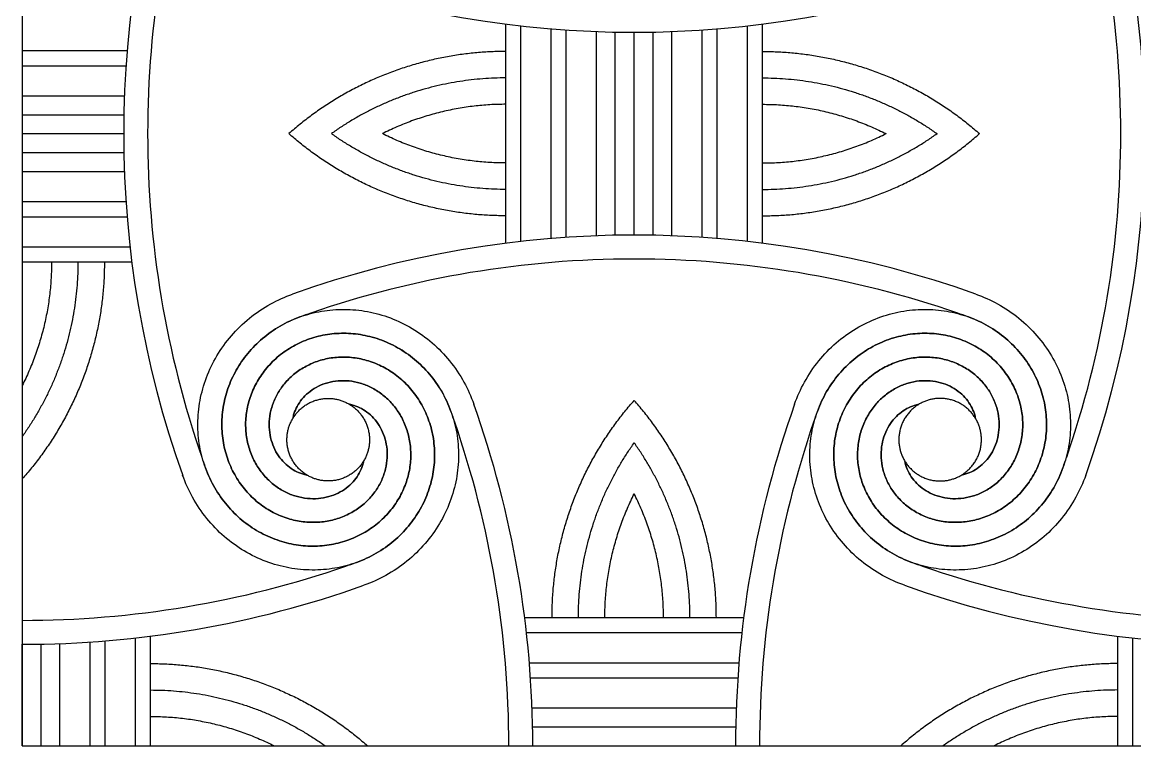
# Model space of a CAD drawing. Header units: millimetres. Extents: x -101 to 102, y -117 to 99.
# Drawn here: x -100.87 to -79.04, y -100.33 to -86.14 of the extents above; entities that cross this region are included whole.
import ezdxf

# ---------------------------------------------------------------- set-up
doc = ezdxf.new("R2010")
doc.units = ezdxf.units.MM
doc.header["$MEASUREMENT"] = 0
doc.layers.add('Layer 03', color=5, linetype='Continuous')

msp = doc.modelspace()

# ---------------------------------------------------------------- linework, layer by layer
at = {"layer": 'Layer 03'}
for p, q in [((-100.875, -52.292), (-100.875, -100.333)), ((-91.383, -90.472), (-91.383, -86.173)), ((-91.087, -90.437), (-91.087, -86.209)), ((-86.642, -90.437), (-86.642, -86.209)), ((-86.346, -90.472), (-86.346, -86.173)), ((-90.494, -90.379), (-90.494, -86.266)), ((-90.198, -90.357), (-90.198, -86.288)), ((-89.605, -90.327), (-89.605, -86.319)), ((-89.235, -90.316), (-89.235, -86.329)), ((-88.494, -90.316), (-88.494, -86.329)), ((-88.124, -90.327), (-88.124, -86.319)), ((-87.531, -90.357), (-87.531, -86.288)), ((-87.235, -90.379), (-87.235, -86.266)), ((-100.875, -86.693), (-98.818, -86.693)), ((-100.875, -86.989), (-98.84, -86.989)), ((-100.875, -87.582), (-98.871, -87.582)), ((-100.875, -87.952), (-98.881, -87.952)), ((-100.875, -88.693), (-98.881, -88.693)), ((-100.875, -89.064), (-98.871, -89.064)), ((-100.875, -89.656), (-98.84, -89.656)), ((-100.875, -89.952), (-98.818, -89.952)), ((-100.875, -90.545), (-98.761, -90.545)), ((-100.875, -90.841), (-98.725, -90.841)), ((-91.014, -97.815), (-86.715, -97.815)), ((-98.652, -100.333), (-98.652, -98.219)), ((-98.356, -100.333), (-98.356, -98.184)), ((-90.978, -98.111), (-86.751, -98.111)), ((-79.373, -100.333), (-79.373, -98.184)), ((-79.076, -100.333), (-79.076, -98.219)), ((-100.504, -100.333), (-100.504, -98.34)), ((-100.134, -100.333), (-100.134, -98.329)), ((-99.541, -100.333), (-99.541, -98.299)), ((-99.245, -100.333), (-99.245, -98.277)), ((-90.921, -98.703), (-86.808, -98.703)), ((-90.899, -99), (-86.83, -99)), ((-90.868, -99.592), (-86.861, -99.592)), ((-90.858, -99.963), (-86.871, -99.963)), ((-100.875, -100.333), (-52.834, -100.333))]:
    msp.add_line(p, q, dxfattribs=at)
for points in [[(-88.864, -90.313), (-88.864, -86.333)], [(-100.875, -88.323), (-98.885, -88.323)], [(-100.875, -100.333), (-100.875, -98.343)], [(-90.854, -100.333), (-86.874, -100.333)]]:
    msp.add_lwpolyline(points, dxfattribs=at)
for centre, radius, start, end in [((-78.901, -88.323), 19.983, 160.3973, 199.6027), ((-98.827, -88.323), 19.983, 340.3973, 19.6027), ((-78.901, -88.323), 19.513, 161.0126, 180), ((-98.827, -88.323), 19.513, 360, 18.9874), ((-88.864, -66.35), 19.983, 250.3973, 289.6027), ((-78.901, -88.323), 19.513, 180, 198.9874), ((-98.827, -88.323), 19.513, 341.0126, 0), ((-88.864, -110.296), 19.983, 70.3973, 109.6027), ((-88.864, -110.296), 19.513, 90, 108.9874), ((-88.864, -110.296), 19.513, 71.0126, 90), ((-89.241, -109.2), 18.354, 108.9874, 109.6503), ((-88.487, -109.2), 18.354, 70.3497, 71.0126), ((-110.838, -100.333), 19.983, 0, 19.6027), ((-66.891, -100.333), 19.983, 160.3973, 180), ((-109.742, -99.956), 18.354, 18.9874, 19.6503), ((-67.987, -99.956), 18.354, 160.3497, 161.0126), ((-110.838, -100.333), 19.513, 360, 18.9874), ((-66.891, -100.333), 19.513, 161.0126, 180), ((-79.997, -88.7), 18.354, 198.9874, 199.6503), ((-97.732, -88.7), 18.354, 340.3497, 341.0126), ((-100.875, -78.36), 19.513, 270, 288.9874), ((-100.498, -79.455), 18.354, 288.9874, 289.6503), ((-77.231, -79.455), 18.354, 250.3497, 251.0126), ((-76.854, -78.36), 19.513, 251.0126, 270), ((-100.875, -78.36), 19.983, 270, 289.6027), ((-76.854, -78.36), 19.983, 250.3973, 289.6027)]:
    msp.add_arc(centre, radius, start, end, dxfattribs=at)
for points, weights in [([(-91.383, -86.71), (-93.817, -86.71), (-95.641, -88.323)], [1, 0.935170198217, 1]), ([(-86.346, -86.71), (-83.912, -86.71), (-82.088, -88.323)], [1, 0.935170198217, 1]), ([(-91.383, -87.229), (-93.27, -87.229), (-94.808, -88.323)], [1, 0.952582379687, 1]), ([(-86.346, -87.229), (-84.459, -87.229), (-82.921, -88.323)], [1, 0.952582379687, 1]), ([(-91.383, -87.747), (-92.663, -87.747), (-93.806, -88.323)], [1, 0.972937522285, 1]), ([(-86.346, -87.747), (-85.066, -87.747), (-83.922, -88.323)], [1, 0.972937522285, 1]), ([(-91.383, -89.935), (-93.817, -89.935), (-95.641, -88.323)], [1, 0.935170198217, 1]), ([(-91.383, -89.417), (-93.27, -89.417), (-94.808, -88.323)], [1, 0.952582379687, 1]), ([(-91.383, -88.898), (-92.663, -88.898), (-93.806, -88.323)], [1, 0.972937522285, 1]), ([(-86.346, -88.898), (-85.066, -88.898), (-83.922, -88.323)], [1, 0.972937522285, 1]), ([(-86.346, -89.417), (-84.459, -89.417), (-82.921, -88.323)], [1, 0.952582379687, 1]), ([(-86.346, -89.935), (-83.912, -89.935), (-82.088, -88.323)], [1, 0.935170198217, 1]), ([(-100.299, -90.841), (-100.299, -92.121), (-100.875, -93.265)], [1, 0.972937522285, 1]), ([(-99.781, -90.841), (-99.781, -92.729), (-100.875, -94.266)], [1, 0.952582379687, 1]), ([(-99.262, -90.841), (-99.262, -93.276), (-100.875, -95.099)], [1, 0.935170198217, 1]), ([(-90.477, -97.815), (-90.477, -95.38), (-88.864, -93.557)], [1, 0.935170198217, 1]), ([(-87.252, -97.815), (-87.252, -95.38), (-88.864, -93.557)], [1, 0.935170198217, 1]), ([(-89.959, -97.815), (-89.959, -95.927), (-88.864, -94.389)], [1, 0.952582379687, 1]), ([(-87.77, -97.815), (-87.77, -95.927), (-88.864, -94.389)], [1, 0.952582379687, 1]), ([(-89.44, -97.815), (-89.44, -96.534), (-88.864, -95.391)], [1, 0.972937522285, 1]), ([(-88.289, -97.815), (-88.289, -96.534), (-88.864, -95.391)], [1, 0.972937522285, 1]), ([(-98.356, -98.72), (-95.922, -98.72), (-94.099, -100.333)], [1, 0.935170198217, 1]), ([(-79.373, -98.72), (-81.807, -98.72), (-83.63, -100.333)], [1, 0.935170198217, 1]), ([(-98.356, -99.239), (-96.469, -99.239), (-94.931, -100.333)], [1, 0.952582379687, 1]), ([(-79.373, -99.239), (-81.26, -99.239), (-82.798, -100.333)], [1, 0.952582379687, 1]), ([(-98.356, -99.758), (-97.076, -99.758), (-95.933, -100.333)], [1, 0.972937522285, 1]), ([(-79.373, -99.758), (-80.653, -99.758), (-81.796, -100.333)], [1, 0.972937522285, 1])]:
    msp.add_rational_spline(points, weights, degree=2, dxfattribs=at)
for points, knots in [([(-95.563, -93.909), (-95.558, -93.88), (-95.538, -93.801), (-95.484, -93.672), (-95.39, -93.531), (-95.264, -93.404), (-95.11, -93.298), (-94.93, -93.219), (-94.73, -93.173), (-94.516, -93.165), (-94.296, -93.196), (-94.076, -93.271), (-93.866, -93.389), (-93.674, -93.549), (-93.508, -93.748), (-93.376, -93.981), (-93.286, -94.243), (-93.243, -94.526), (-93.251, -94.821), (-93.314, -95.118), (-93.433, -95.408), (-93.606, -95.68), (-93.832, -95.923), (-94.104, -96.128), (-94.416, -96.285), (-94.76, -96.387), (-95.126, -96.427), (-95.502, -96.401), (-95.876, -96.307), (-96.236, -96.144), (-96.57, -95.915), (-96.864, -95.625), (-97.107, -95.279), (-97.29, -94.888), (-97.404, -94.462), (-97.441, -94.014), (-97.398, -93.556), (-97.272, -93.105), (-97.066, -92.675), (-96.781, -92.28), (-96.425, -91.934), (-96.018, -91.659), (-95.718, -91.524), (-95.569, -91.471)], [-1.571971, -1.571971, -1.571971, -1.571971, -1.555556, -1.527778, -1.5, -1.472222, -1.444444, -1.416667, -1.388889, -1.361111, -1.333333, -1.305556, -1.277778, -1.25, -1.222222, -1.194444, -1.166667, -1.138889, -1.111111, -1.083333, -1.055556, -1.027778, -1, -0.972222, -0.944444, -0.916667, -0.888889, -0.861111, -0.833333, -0.805556, -0.777778, -0.75, -0.722222, -0.694444, -0.666667, -0.638889, -0.611111, -0.583333, -0.555556, -0.527778, -0.5, -0.472222, -0.446642, -0.446642, -0.446642, -0.446642]), ([(-82.16, -91.471), (-82.011, -91.524), (-81.711, -91.659), (-81.304, -91.934), (-80.948, -92.28), (-80.663, -92.675), (-80.457, -93.105), (-80.331, -93.556), (-80.288, -94.014), (-80.325, -94.462), (-80.439, -94.888), (-80.621, -95.279), (-80.865, -95.625), (-81.159, -95.915), (-81.492, -96.144), (-81.853, -96.307), (-82.227, -96.401), (-82.603, -96.427), (-82.969, -96.387), (-83.313, -96.285), (-83.625, -96.128), (-83.897, -95.923), (-84.122, -95.68), (-84.296, -95.408), (-84.415, -95.118), (-84.478, -94.821), (-84.486, -94.526), (-84.443, -94.243), (-84.353, -93.981), (-84.221, -93.748), (-84.055, -93.549), (-83.863, -93.389), (-83.653, -93.271), (-83.433, -93.196), (-83.213, -93.165), (-82.999, -93.173), (-82.799, -93.219), (-82.619, -93.298), (-82.465, -93.404), (-82.339, -93.531), (-82.245, -93.672), (-82.191, -93.801), (-82.171, -93.88), (-82.166, -93.909)], [36.472467, 36.472467, 36.472467, 36.472467, 36.498047, 36.525825, 36.553602, 36.58138, 36.609158, 36.636936, 36.664714, 36.692491, 36.720269, 36.748047, 36.775825, 36.803602, 36.83138, 36.859158, 36.886936, 36.914714, 36.942491, 36.970269, 36.998047, 37.025825, 37.053602, 37.08138, 37.109158, 37.136936, 37.164714, 37.192491, 37.220269, 37.248047, 37.275825, 37.303602, 37.33138, 37.359158, 37.386936, 37.414714, 37.442491, 37.470269, 37.498047, 37.525825, 37.553602, 37.58138, 37.597796, 37.597796, 37.597796, 37.597796]), ([(-94.451, -93.634), (-94.421, -93.64), (-94.342, -93.659), (-94.214, -93.713), (-94.073, -93.808), (-93.946, -93.933), (-93.84, -94.088), (-93.761, -94.268), (-93.715, -94.467), (-93.706, -94.681), (-93.738, -94.902), (-93.813, -95.122), (-93.931, -95.332), (-94.09, -95.524), (-94.289, -95.69), (-94.523, -95.821), (-94.785, -95.912), (-95.067, -95.955), (-95.362, -95.946), (-95.66, -95.883), (-95.95, -95.765), (-96.222, -95.591), (-96.465, -95.366), (-96.669, -95.094), (-96.827, -94.781), (-96.928, -94.437), (-96.969, -94.072), (-96.943, -93.696), (-96.849, -93.321), (-96.686, -92.961), (-96.457, -92.628), (-96.166, -92.334), (-95.821, -92.09), (-95.43, -91.907), (-95.004, -91.794), (-94.555, -91.757), (-94.098, -91.8), (-93.647, -91.925), (-93.216, -92.132), (-92.821, -92.416), (-92.476, -92.772), (-92.201, -93.18), (-92.066, -93.48), (-92.013, -93.629)], [-1.571971, -1.571971, -1.571971, -1.571971, -1.555556, -1.527778, -1.5, -1.472222, -1.444444, -1.416667, -1.388889, -1.361111, -1.333333, -1.305556, -1.277778, -1.25, -1.222222, -1.194444, -1.166667, -1.138889, -1.111111, -1.083333, -1.055556, -1.027778, -1, -0.972222, -0.944444, -0.916667, -0.888889, -0.861111, -0.833333, -0.805556, -0.777778, -0.75, -0.722222, -0.694444, -0.666667, -0.638889, -0.611111, -0.583333, -0.555556, -0.527778, -0.5, -0.472222, -0.446642, -0.446642, -0.446642, -0.446642]), ([(-95.414, -91.915), (-95.417, -91.916), (-95.557, -91.967), (-95.821, -92.09), (-96.166, -92.334), (-96.457, -92.628), (-96.686, -92.961), (-96.849, -93.321), (-96.943, -93.696), (-96.969, -94.072), (-96.928, -94.437), (-96.827, -94.781), (-96.669, -95.094), (-96.465, -95.366), (-96.222, -95.591), (-95.95, -95.765), (-95.66, -95.883), (-95.362, -95.946), (-95.067, -95.955), (-94.785, -95.912), (-94.523, -95.821), (-94.289, -95.69), (-94.09, -95.524), (-93.931, -95.332), (-93.813, -95.122), (-93.738, -94.902), (-93.706, -94.681), (-93.715, -94.467), (-93.761, -94.268), (-93.84, -94.088), (-93.946, -93.933), (-94.073, -93.808), (-94.214, -93.713), (-94.342, -93.659), (-94.421, -93.64), (-94.451, -93.634)], [36.2132408, 36.2132408, 36.2132408, 36.2132408, 36.2139505, 36.2417283, 36.2695061, 36.2972838, 36.3250616, 36.3528394, 36.3806172, 36.4083949, 36.4361727, 36.4639505, 36.4917283, 36.5195061, 36.5472838, 36.5750616, 36.6028394, 36.6306172, 36.6583949, 36.6861727, 36.7139505, 36.7417283, 36.7695061, 36.7972838, 36.8250616, 36.8528394, 36.8806172, 36.9083949, 36.9361727, 36.9639505, 36.9917283, 37.0195061, 37.0472838, 37.0750616, 37.0914774, 37.0914774, 37.0914774, 37.0914774]), ([(-85.716, -93.629), (-85.663, -93.48), (-85.528, -93.18), (-85.253, -92.772), (-84.908, -92.416), (-84.513, -92.132), (-84.082, -91.925), (-83.631, -91.8), (-83.174, -91.757), (-82.725, -91.794), (-82.299, -91.907), (-81.908, -92.09), (-81.562, -92.334), (-81.272, -92.628), (-81.043, -92.961), (-80.88, -93.321), (-80.786, -93.696), (-80.76, -94.072), (-80.8, -94.437), (-80.902, -94.781), (-81.059, -95.094), (-81.264, -95.366), (-81.507, -95.591), (-81.779, -95.765), (-82.069, -95.883), (-82.367, -95.946), (-82.662, -95.955), (-82.944, -95.912), (-83.206, -95.821), (-83.44, -95.69), (-83.638, -95.524), (-83.798, -95.332), (-83.916, -95.122), (-83.991, -94.902), (-84.023, -94.681), (-84.014, -94.467), (-83.968, -94.268), (-83.889, -94.088), (-83.783, -93.933), (-83.656, -93.808), (-83.515, -93.713), (-83.387, -93.659), (-83.308, -93.64), (-83.278, -93.634)], [36.472467, 36.472467, 36.472467, 36.472467, 36.498047, 36.525825, 36.553602, 36.58138, 36.609158, 36.636936, 36.664714, 36.692491, 36.720269, 36.748047, 36.775825, 36.803602, 36.83138, 36.859158, 36.886936, 36.914714, 36.942491, 36.970269, 36.998047, 37.025825, 37.053602, 37.08138, 37.109158, 37.136936, 37.164714, 37.192491, 37.220269, 37.248047, 37.275825, 37.303602, 37.33138, 37.359158, 37.386936, 37.414714, 37.442491, 37.470269, 37.498047, 37.525825, 37.553602, 37.58138, 37.597796, 37.597796, 37.597796, 37.597796]), ([(-83.278, -93.634), (-83.308, -93.64), (-83.387, -93.659), (-83.515, -93.713), (-83.656, -93.808), (-83.783, -93.933), (-83.889, -94.088), (-83.968, -94.268), (-84.014, -94.467), (-84.023, -94.681), (-83.991, -94.902), (-83.916, -95.122), (-83.798, -95.332), (-83.638, -95.524), (-83.44, -95.69), (-83.206, -95.821), (-82.944, -95.912), (-82.662, -95.955), (-82.367, -95.946), (-82.069, -95.883), (-81.779, -95.765), (-81.507, -95.591), (-81.264, -95.366), (-81.059, -95.094), (-80.902, -94.781), (-80.8, -94.437), (-80.76, -94.072), (-80.786, -93.696), (-80.88, -93.321), (-81.043, -92.961), (-81.272, -92.628), (-81.562, -92.334), (-81.908, -92.09), (-82.172, -91.967), (-82.312, -91.916), (-82.315, -91.915)], [-1.5719713, -1.5719713, -1.5719713, -1.5719713, -1.5555556, -1.5277778, -1.5, -1.4722222, -1.4444444, -1.4166667, -1.3888889, -1.3611111, -1.3333333, -1.3055556, -1.2777778, -1.25, -1.2222222, -1.1944444, -1.1666667, -1.1388889, -1.1111111, -1.0833333, -1.0555556, -1.0277778, -1, -0.9722222, -0.9444444, -0.9166667, -0.8888889, -0.8611111, -0.8333333, -0.8055556, -0.7777778, -0.75, -0.7222222, -0.6944444, -0.6937348, -0.6937348, -0.6937348, -0.6937348]), ([(-92.457, -93.784), (-92.458, -93.78), (-92.508, -93.641), (-92.632, -93.377), (-92.875, -93.031), (-93.169, -92.741), (-93.503, -92.512), (-93.863, -92.349), (-94.237, -92.255), (-94.613, -92.229), (-94.979, -92.269), (-95.323, -92.371), (-95.635, -92.528), (-95.908, -92.733), (-96.133, -92.976), (-96.306, -93.248), (-96.425, -93.538), (-96.488, -93.835), (-96.496, -94.13), (-96.453, -94.413), (-96.363, -94.675), (-96.231, -94.908), (-96.065, -95.107), (-95.873, -95.267), (-95.663, -95.385), (-95.444, -95.459), (-95.223, -95.491), (-95.009, -95.483), (-94.809, -95.436), (-94.629, -95.358), (-94.475, -95.252), (-94.349, -95.125), (-94.255, -94.984), (-94.201, -94.855), (-94.181, -94.776), (-94.176, -94.747)], [36.2132408, 36.2132408, 36.2132408, 36.2132408, 36.2139505, 36.2417283, 36.2695061, 36.2972838, 36.3250616, 36.3528394, 36.3806172, 36.4083949, 36.4361727, 36.4639505, 36.4917283, 36.5195061, 36.5472838, 36.5750616, 36.6028394, 36.6306172, 36.6583949, 36.6861727, 36.7139505, 36.7417283, 36.7695061, 36.7972838, 36.8250616, 36.8528394, 36.8806172, 36.9083949, 36.9361727, 36.9639505, 36.9917283, 37.0195061, 37.0472838, 37.0750616, 37.0914774, 37.0914774, 37.0914774, 37.0914774]), ([(-94.176, -94.747), (-94.181, -94.776), (-94.201, -94.855), (-94.255, -94.984), (-94.349, -95.125), (-94.475, -95.252), (-94.629, -95.358), (-94.809, -95.436), (-95.009, -95.483), (-95.223, -95.491), (-95.444, -95.459), (-95.663, -95.385), (-95.873, -95.267), (-96.065, -95.107), (-96.231, -94.908), (-96.363, -94.675), (-96.453, -94.413), (-96.496, -94.13), (-96.488, -93.835), (-96.425, -93.538), (-96.306, -93.248), (-96.133, -92.976), (-95.908, -92.733), (-95.635, -92.528), (-95.323, -92.371), (-94.979, -92.269), (-94.613, -92.229), (-94.237, -92.255), (-93.863, -92.349), (-93.503, -92.512), (-93.169, -92.741), (-92.875, -93.031), (-92.632, -93.377), (-92.449, -93.768), (-92.336, -94.194), (-92.298, -94.642), (-92.341, -95.1), (-92.467, -95.551), (-92.673, -95.981), (-92.958, -96.376), (-93.314, -96.721), (-93.721, -96.997), (-94.021, -97.132), (-94.17, -97.185)], [-1.571971, -1.571971, -1.571971, -1.571971, -1.555556, -1.527778, -1.5, -1.472222, -1.444444, -1.416667, -1.388889, -1.361111, -1.333333, -1.305556, -1.277778, -1.25, -1.222222, -1.194444, -1.166667, -1.138889, -1.111111, -1.083333, -1.055556, -1.027778, -1, -0.972222, -0.944444, -0.916667, -0.888889, -0.861111, -0.833333, -0.805556, -0.777778, -0.75, -0.722222, -0.694444, -0.666667, -0.638889, -0.611111, -0.583333, -0.555556, -0.527778, -0.5, -0.472222, -0.446642, -0.446642, -0.446642, -0.446642]), ([(-83.558, -97.185), (-83.708, -97.132), (-84.007, -96.997), (-84.415, -96.721), (-84.771, -96.376), (-85.055, -95.981), (-85.262, -95.551), (-85.387, -95.1), (-85.431, -94.642), (-85.393, -94.194), (-85.28, -93.768), (-85.097, -93.377), (-84.854, -93.031), (-84.559, -92.741), (-84.226, -92.512), (-83.866, -92.349), (-83.492, -92.255), (-83.115, -92.229), (-82.75, -92.269), (-82.406, -92.371), (-82.093, -92.528), (-81.821, -92.733), (-81.596, -92.976), (-81.423, -93.248), (-81.304, -93.538), (-81.241, -93.835), (-81.232, -94.13), (-81.276, -94.413), (-81.366, -94.675), (-81.498, -94.908), (-81.663, -95.107), (-81.856, -95.267), (-82.066, -95.385), (-82.285, -95.459), (-82.506, -95.491), (-82.72, -95.483), (-82.92, -95.436), (-83.099, -95.358), (-83.254, -95.252), (-83.38, -95.125), (-83.474, -94.984), (-83.528, -94.855), (-83.548, -94.776), (-83.553, -94.747)], [36.472467, 36.472467, 36.472467, 36.472467, 36.498047, 36.525825, 36.553602, 36.58138, 36.609158, 36.636936, 36.664714, 36.692491, 36.720269, 36.748047, 36.775825, 36.803602, 36.83138, 36.859158, 36.886936, 36.914714, 36.942491, 36.970269, 36.998047, 37.025825, 37.053602, 37.08138, 37.109158, 37.136936, 37.164714, 37.192491, 37.220269, 37.248047, 37.275825, 37.303602, 37.33138, 37.359158, 37.386936, 37.414714, 37.442491, 37.470269, 37.498047, 37.525825, 37.553602, 37.58138, 37.597796, 37.597796, 37.597796, 37.597796]), ([(-83.553, -94.747), (-83.548, -94.776), (-83.528, -94.855), (-83.474, -94.984), (-83.38, -95.125), (-83.254, -95.252), (-83.099, -95.358), (-82.92, -95.436), (-82.72, -95.483), (-82.506, -95.491), (-82.285, -95.459), (-82.066, -95.385), (-81.856, -95.267), (-81.663, -95.107), (-81.498, -94.908), (-81.366, -94.675), (-81.276, -94.413), (-81.232, -94.13), (-81.241, -93.835), (-81.304, -93.538), (-81.423, -93.248), (-81.596, -92.976), (-81.821, -92.733), (-82.093, -92.528), (-82.406, -92.371), (-82.75, -92.269), (-83.115, -92.229), (-83.492, -92.255), (-83.866, -92.349), (-84.226, -92.512), (-84.559, -92.741), (-84.854, -93.031), (-85.097, -93.377), (-85.221, -93.641), (-85.271, -93.78), (-85.272, -93.784)], [-1.5719713, -1.5719713, -1.5719713, -1.5719713, -1.5555556, -1.5277778, -1.5, -1.4722222, -1.4444444, -1.4166667, -1.3888889, -1.3611111, -1.3333333, -1.3055556, -1.2777778, -1.25, -1.2222222, -1.1944444, -1.1666667, -1.1388889, -1.1111111, -1.0833333, -1.0555556, -1.0277778, -1, -0.9722222, -0.9444444, -0.9166667, -0.8888889, -0.8611111, -0.8333333, -0.8055556, -0.7777778, -0.75, -0.7222222, -0.6944444, -0.6937348, -0.6937348, -0.6937348, -0.6937348]), ([(-95.289, -95.022), (-95.318, -95.016), (-95.397, -94.996), (-95.525, -94.943), (-95.666, -94.848), (-95.793, -94.723), (-95.899, -94.568), (-95.978, -94.388), (-96.024, -94.188), (-96.033, -93.975), (-96.001, -93.754), (-95.926, -93.534), (-95.808, -93.324), (-95.649, -93.132), (-95.45, -92.966), (-95.216, -92.835), (-94.955, -92.744), (-94.672, -92.701), (-94.377, -92.71), (-94.079, -92.773), (-93.789, -92.891), (-93.518, -93.065), (-93.274, -93.29), (-93.07, -93.562), (-92.913, -93.874), (-92.811, -94.218), (-92.771, -94.584), (-92.796, -94.96), (-92.891, -95.335), (-93.053, -95.695), (-93.282, -96.028), (-93.573, -96.322), (-93.918, -96.566), (-94.309, -96.749), (-94.735, -96.862), (-95.184, -96.899), (-95.641, -96.856), (-96.092, -96.731), (-96.523, -96.524), (-96.918, -96.24), (-97.263, -95.884), (-97.538, -95.476), (-97.673, -95.176), (-97.727, -95.027)], [-1.571971, -1.571971, -1.571971, -1.571971, -1.555556, -1.527778, -1.5, -1.472222, -1.444444, -1.416667, -1.388889, -1.361111, -1.333333, -1.305556, -1.277778, -1.25, -1.222222, -1.194444, -1.166667, -1.138889, -1.111111, -1.083333, -1.055556, -1.027778, -1, -0.972222, -0.944444, -0.916667, -0.888889, -0.861111, -0.833333, -0.805556, -0.777778, -0.75, -0.722222, -0.694444, -0.666667, -0.638889, -0.611111, -0.583333, -0.555556, -0.527778, -0.5, -0.472222, -0.446642, -0.446642, -0.446642, -0.446642]), ([(-94.326, -96.741), (-94.322, -96.74), (-94.182, -96.689), (-93.918, -96.566), (-93.573, -96.322), (-93.282, -96.028), (-93.053, -95.695), (-92.891, -95.335), (-92.796, -94.96), (-92.771, -94.584), (-92.811, -94.218), (-92.913, -93.874), (-93.07, -93.562), (-93.274, -93.29), (-93.518, -93.065), (-93.789, -92.891), (-94.079, -92.773), (-94.377, -92.71), (-94.672, -92.701), (-94.955, -92.744), (-95.216, -92.835), (-95.45, -92.966), (-95.649, -93.132), (-95.808, -93.324), (-95.926, -93.534), (-96.001, -93.754), (-96.033, -93.975), (-96.024, -94.188), (-95.978, -94.388), (-95.899, -94.568), (-95.793, -94.723), (-95.666, -94.848), (-95.525, -94.943), (-95.397, -94.996), (-95.318, -95.016), (-95.289, -95.022)], [36.2132408, 36.2132408, 36.2132408, 36.2132408, 36.2139505, 36.2417283, 36.2695061, 36.2972838, 36.3250616, 36.3528394, 36.3806172, 36.4083949, 36.4361727, 36.4639505, 36.4917283, 36.5195061, 36.5472838, 36.5750616, 36.6028394, 36.6306172, 36.6583949, 36.6861727, 36.7139505, 36.7417283, 36.7695061, 36.7972838, 36.8250616, 36.8528394, 36.8806172, 36.9083949, 36.9361727, 36.9639505, 36.9917283, 37.0195061, 37.0472838, 37.0750616, 37.0914774, 37.0914774, 37.0914774, 37.0914774]), ([(-82.44, -95.022), (-82.411, -95.016), (-82.332, -94.996), (-82.204, -94.943), (-82.063, -94.848), (-81.936, -94.723), (-81.83, -94.568), (-81.751, -94.388), (-81.705, -94.188), (-81.696, -93.975), (-81.728, -93.754), (-81.803, -93.534), (-81.92, -93.324), (-82.08, -93.132), (-82.279, -92.966), (-82.512, -92.835), (-82.774, -92.744), (-83.057, -92.701), (-83.352, -92.71), (-83.65, -92.773), (-83.94, -92.891), (-84.211, -93.065), (-84.454, -93.29), (-84.659, -93.562), (-84.816, -93.874), (-84.918, -94.218), (-84.958, -94.584), (-84.932, -94.96), (-84.838, -95.335), (-84.676, -95.695), (-84.447, -96.028), (-84.156, -96.322), (-83.811, -96.566), (-83.547, -96.689), (-83.407, -96.74), (-83.403, -96.741)], [-1.5719713, -1.5719713, -1.5719713, -1.5719713, -1.5555556, -1.5277778, -1.5, -1.4722222, -1.4444444, -1.4166667, -1.3888889, -1.3611111, -1.3333333, -1.3055556, -1.2777778, -1.25, -1.2222222, -1.1944444, -1.1666667, -1.1388889, -1.1111111, -1.0833333, -1.0555556, -1.0277778, -1, -0.9722222, -0.9444444, -0.9166667, -0.8888889, -0.8611111, -0.8333333, -0.8055556, -0.7777778, -0.75, -0.7222222, -0.6944444, -0.6937348, -0.6937348, -0.6937348, -0.6937348]), ([(-80.002, -95.027), (-80.055, -95.176), (-80.191, -95.476), (-80.466, -95.884), (-80.811, -96.24), (-81.206, -96.524), (-81.636, -96.731), (-82.088, -96.856), (-82.545, -96.899), (-82.993, -96.862), (-83.42, -96.749), (-83.811, -96.566), (-84.156, -96.322), (-84.447, -96.028), (-84.676, -95.695), (-84.838, -95.335), (-84.932, -94.96), (-84.958, -94.584), (-84.918, -94.218), (-84.816, -93.874), (-84.659, -93.562), (-84.454, -93.29), (-84.211, -93.065), (-83.94, -92.891), (-83.65, -92.773), (-83.352, -92.71), (-83.057, -92.701), (-82.774, -92.744), (-82.512, -92.835), (-82.279, -92.966), (-82.08, -93.132), (-81.92, -93.324), (-81.803, -93.534), (-81.728, -93.754), (-81.696, -93.975), (-81.705, -94.188), (-81.751, -94.388), (-81.83, -94.568), (-81.936, -94.723), (-82.063, -94.848), (-82.204, -94.943), (-82.332, -94.996), (-82.411, -95.016), (-82.44, -95.022)], [36.472467, 36.472467, 36.472467, 36.472467, 36.498047, 36.525825, 36.553602, 36.58138, 36.609158, 36.636936, 36.664714, 36.692491, 36.720269, 36.748047, 36.775825, 36.803602, 36.83138, 36.859158, 36.886936, 36.914714, 36.942491, 36.970269, 36.998047, 37.025825, 37.053602, 37.08138, 37.109158, 37.136936, 37.164714, 37.192491, 37.220269, 37.248047, 37.275825, 37.303602, 37.33138, 37.359158, 37.386936, 37.414714, 37.442491, 37.470269, 37.498047, 37.525825, 37.553602, 37.58138, 37.597796, 37.597796, 37.597796, 37.597796]), ([(-97.282, -94.872), (-97.281, -94.875), (-97.231, -95.015), (-97.107, -95.279), (-96.864, -95.625), (-96.57, -95.915), (-96.236, -96.144), (-95.876, -96.307), (-95.502, -96.401), (-95.126, -96.427), (-94.76, -96.387), (-94.416, -96.285), (-94.104, -96.128), (-93.832, -95.923), (-93.606, -95.68), (-93.433, -95.408), (-93.314, -95.118), (-93.251, -94.821), (-93.243, -94.526), (-93.286, -94.243), (-93.376, -93.981), (-93.508, -93.748), (-93.674, -93.549), (-93.866, -93.389), (-94.076, -93.271), (-94.296, -93.196), (-94.516, -93.165), (-94.73, -93.173), (-94.93, -93.219), (-95.11, -93.298), (-95.264, -93.404), (-95.39, -93.531), (-95.484, -93.672), (-95.538, -93.801), (-95.558, -93.88), (-95.563, -93.909)], [36.2132408, 36.2132408, 36.2132408, 36.2132408, 36.2139505, 36.2417283, 36.2695061, 36.2972838, 36.3250616, 36.3528394, 36.3806172, 36.4083949, 36.4361727, 36.4639505, 36.4917283, 36.5195061, 36.5472838, 36.5750616, 36.6028394, 36.6306172, 36.6583949, 36.6861727, 36.7139505, 36.7417283, 36.7695061, 36.7972838, 36.8250616, 36.8528394, 36.8806172, 36.9083949, 36.9361727, 36.9639505, 36.9917283, 37.0195061, 37.0472838, 37.0750616, 37.0914774, 37.0914774, 37.0914774, 37.0914774]), ([(-82.166, -93.909), (-82.171, -93.88), (-82.191, -93.801), (-82.245, -93.672), (-82.339, -93.531), (-82.465, -93.404), (-82.619, -93.298), (-82.799, -93.219), (-82.999, -93.173), (-83.213, -93.165), (-83.433, -93.196), (-83.653, -93.271), (-83.863, -93.389), (-84.055, -93.549), (-84.221, -93.748), (-84.353, -93.981), (-84.443, -94.243), (-84.486, -94.526), (-84.478, -94.821), (-84.415, -95.118), (-84.296, -95.408), (-84.122, -95.68), (-83.897, -95.923), (-83.625, -96.128), (-83.313, -96.285), (-82.969, -96.387), (-82.603, -96.427), (-82.227, -96.401), (-81.853, -96.307), (-81.492, -96.144), (-81.159, -95.915), (-80.865, -95.625), (-80.621, -95.279), (-80.498, -95.015), (-80.448, -94.875), (-80.446, -94.872)], [-1.5719713, -1.5719713, -1.5719713, -1.5719713, -1.5555556, -1.5277778, -1.5, -1.4722222, -1.4444444, -1.4166667, -1.3888889, -1.3611111, -1.3333333, -1.3055556, -1.2777778, -1.25, -1.2222222, -1.1944444, -1.1666667, -1.1388889, -1.1111111, -1.0833333, -1.0555556, -1.0277778, -1, -0.9722222, -0.9444444, -0.9166667, -0.8888889, -0.8611111, -0.8333333, -0.8055556, -0.7777778, -0.75, -0.7222222, -0.6944444, -0.6937348, -0.6937348, -0.6937348, -0.6937348])]:
    msp.add_open_spline(points, degree=3, knots=knots, dxfattribs=at)
for points in [[(-94.079, -94.508), (-93.9, -93.717), (-94.69, -93.538), (-95.48, -93.358), (-95.66, -94.148), (-95.839, -94.939), (-95.049, -95.118), (-94.259, -95.298), (-94.079, -94.508)], [(-83.65, -94.508), (-83.829, -93.717), (-83.039, -93.538), (-82.249, -93.358), (-82.069, -94.148), (-81.889, -94.939), (-82.68, -95.118), (-83.47, -95.298), (-83.65, -94.508)]]:
    msp.add_rational_spline(points, [1, 0.707106781187, 1, 0.707106781187, 1, 0.707106781187, 1, 0.707106781187, 1], degree=2, knots=[0, 0, 0, 3.437292, 3.437292, 6.874583, 6.874583, 10.311875, 10.311875, 13.749166, 13.749166, 13.749166], dxfattribs=at)

doc.saveas('drawing.dxf')
